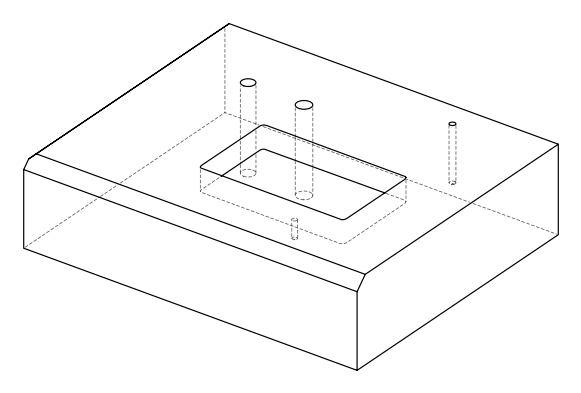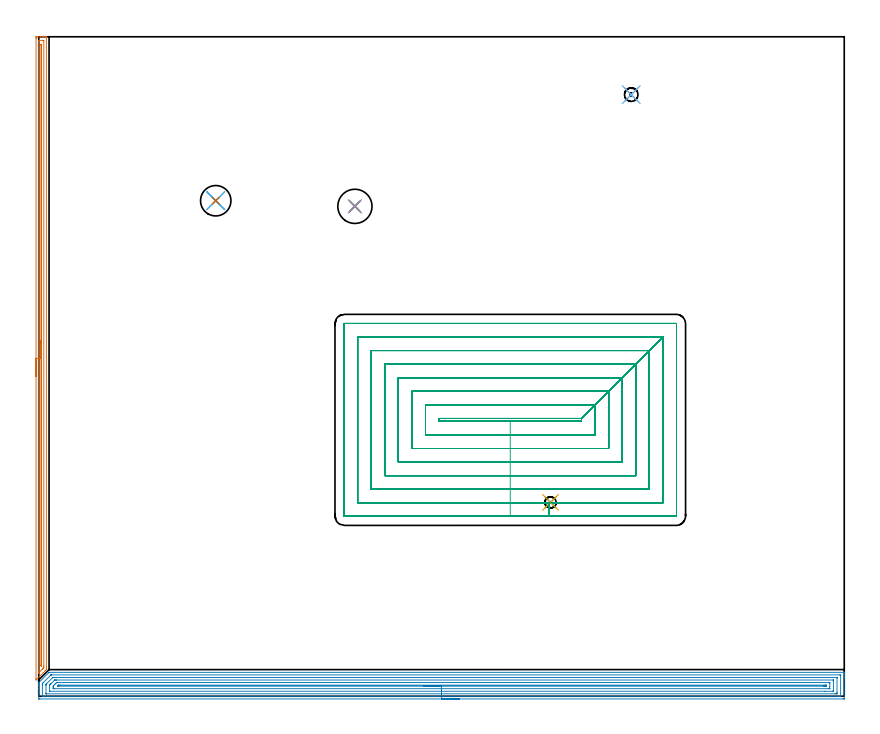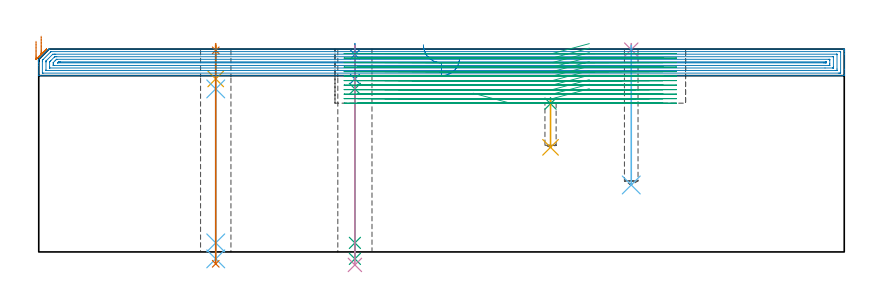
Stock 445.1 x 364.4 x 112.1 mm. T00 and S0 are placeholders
(PLAN: 15 operations, 10 tool changes, 108.2 min)
(1 SPOT_DRILL | STEP1HOLE | NXT0321_9005460120000 | 0.03 min | 3 mm3)
(2 SPOT_DRILL_1 | STEP1HOLE_1 | NXT0321_9005460120000 | 0.05 min | 182 mm3)
(3 SPOT_DRILL_2 | STEP1POCKET | NXT0321_9005460120000 | 0.03 min | 3242 mm3)
(4 SPOT_DRILL_3 | STEP1POCKET_1 | NXT0321_9005460120000 | 0.03 min | 0 mm3)
(5 DRILL_BLIND_HOLE_INTO_CENTER | STEP1HOLE | NXT0301_081 | 0.08 min | 1431 mm3)
(6 GUN_DRILL_THROUGH_HOLE | STEP1HOLE | UGT0307_007 | 0.56 min | 7567 mm3)
(7 DRILL_TO_ENLARGE_THROUGH_HOLE | STEP1HOLE | UGT0301_291 | 0.48 min | 15794 mm3)
(8 DRILL_BLIND_HOLE_INTO_CENTER_1 | STEP1HOLE_1 | NXT0301_081 | 0.08 min | 1271 mm3)
(9 GUN_DRILL_THROUGH_HOLE_1 | STEP1HOLE_1 | UGT0307_007 | 0.57 min | 7566 mm3)
(10 DRILL_TO_ENLARGE_THROUGH_HOLE_1 | STEP1HOLE_1 | UGT0301_257 | 0.49 min | 22371 mm3)
(11 DRILL_BLIND_HOLE_INTO_CENTER_2 | STEP1POCKET | NXT0301_033 | 0.11 min | 724 mm3)
(12 DRILL_BLIND_HOLE_INTO_CENTER_3 | STEP1POCKET_1 | UGT0301_470 | 0.31 min | 3218 mm3)
(13 AREA_MILL | FG_CHAMFER_SURFACE | UGT0205_001 | 8.6 min | 5831 mm3)
(14 AREA_MILL_1 | FG_CHAMFER_SURFACE_1 | UGT0205_001 | 21.51 min | 47950 mm3)
(15 MILL_RECTANGULAR_POCKET | POCKET_RECTANGULAR_STRAIGHT | NXT0201_013 | Follow Part, ap 2.5, ae 75% | 75.25 min | 671508 mm3)
(TOOL NXT0321_9005460120000 | NC Spot Drill, 142deg, 12mm, Carbide, Uncoated | D12 PA142 FL30 Z2)
(TOOL NXT0301_081 | Carbide Drill 11mm [860.1-1100-033A1-MM 2214] | D11 PA140 FL55 Z2)
(TOOL UGT0307_007 | Gun Drill 10 mm | D10 PA130 FL24 Z1)
(TOOL UGT0301_291 | Twist Drill 16.8 mm | D16.8 PA118 FL125 Z2)
(TOOL UGT0301_257 | Twist Drill 18.9 mm | D18.9 PA118 FL135 Z2)
(TOOL NXT0301_033 | Carbide Drill 6.2mm [860.1-0620-031A1-MM 2214] | D6.2 PA140 FL53 Z2)
(TOOL UGT0301_470 | Carbide Drill 7.5 mm | D7.5 PA118 FL76 Z2)
(TOOL UGT0205_001 | Chamfer Mill 20 x 3 x 45 deg. | D20 FL50 Z2)
(TOOL NXT0201_013 | ENDMILL 10mm | D10 FL30 Z4)
(OP 1 SPOT_DRILL)
G17 G21 G94 G90
T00 M6
G54
G17 G0 G90 X97.8 Y273.8 S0 M3
G43 Z122.1 H0
G94 G81 G98 Z111.377 F250. R115.1
G80
M5
M2
(OP 2 SPOT_DRILL_1)
G17 G21 G94 G90
T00 M6
G54
G17 G0 G90 X174.7 Y270.7 S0 M3
G43 Z122.1 H0
G94 G81 G98 Z109.1 F250. R115.1
G80
M5
M2
(OP 3 SPOT_DRILL_2)
G17 G21 G94 G90
T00 M6
G54
G17 G0 G90 X282.8 Y107.1 S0 M3
G43 Z122.1 H0
G94 G81 G98 Z81.933 F250. R85.2
G80
M5
M2
(OP 4 SPOT_DRILL_3)
G17 G21 G94 G90
T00 M6
G54
G17 G0 G90 X327.4 Y332.4 S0 M3
G43 Z122.1 H0
G94 G81 G98 Z111.777 F250. R115.1
G80
M5
M2
(OP 5 DRILL_BLIND_HOLE_INTO_CENTER)
G17 G21 G94 G90
T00 M6
G54
G17 G0 G90 X97.8 Y273.8 S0 M3
G43 Z122.1 H1
G94 G81 G98 Z95.6 F250. R114.1
G80
M5
M2
(OP 6 GUN_DRILL_THROUGH_HOLE)
G17 G21 G94 G90
T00 M6
G54
G17 G0 G90 X97.8 Y273.8 M8
G43 Z122.1 H0
Z108.13
S716 M3
G94 G1 Z90.088 F125. M26
G4 X.084
Z5. F250.
G4 X.084
Z-3.832 F125.
G4 X.084
M5
M9
G0 Z108.13
Z122.1
M2
(OP 7 DRILL_TO_ENLARGE_THROUGH_HOLE)
G17 G21 G94 G90
T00 M6
G54
G17 G0 G90 X97.8 Y273.8 S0 M3
G43 Z122.1 H0
G94 G73 G98 Z-6.547 F250. Q14.831 R114.1
G80
M5
M2
(OP 8 DRILL_BLIND_HOLE_INTO_CENTER_1)
G17 G21 G94 G90
T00 M6
G54
G17 G0 G90 X174.7 Y270.7 S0 M3
G43 Z122.1 H1
G94 G81 G98 Z95.6 F250. R114.1
G80
M5
M2
(OP 9 GUN_DRILL_THROUGH_HOLE_1)
G17 G21 G94 G90
T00 M6
G54
G17 G0 G90 X174.7 Y270.7 M8
G43 Z122.1 H0
Z109.469
S716 M3
G94 G1 Z90.088 F125. M26
G4 X.084
Z5. F250.
G4 X.084
Z-3.832 F125.
G4 X.084
M5
M9
G0 Z109.469
Z122.1
M2
(OP 10 DRILL_TO_ENLARGE_THROUGH_HOLE_1)
G17 G21 G94 G90
T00 M6
G54
G17 G0 G90 X174.7 Y270.7 S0 M3
G43 Z122.1 H0
G94 G73 G98 Z-7.178 F250. Q17.04 R114.1
G80
M5
M2
(OP 11 DRILL_BLIND_HOLE_INTO_CENTER_2)
G17 G21 G94 G90
T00 M6
G54
G17 G0 G90 X282.8 Y107.1 S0 M3
G43 Z122.1 H1
G94 G81 G98 Z57.8 F250. R84.2
G80
M5
M2
(OP 12 DRILL_BLIND_HOLE_INTO_CENTER_3)
G17 G21 G94 G90
T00 M6
G54
G17 G0 G90 X327.4 Y332.4 S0 M3
G43 Z122.1 H0
G94 G81 G98 Z37. F250. R114.1
G80
M5
M2
(OP 13 AREA_MILL)
G17 G21 G94 G90
T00 M6
G54
G17 G0 G90 X-1.5 Y176.7 S1061 M3
G43 Z122.1 H0
Z116.4
G94 G1 Y176.738 Z115.528 F250.
Y176.852 Z114.664
Y177.041 Z113.812
Y177.303 Z112.98
Y177.637 Z112.174
Y178.04 Z111.4
Y178.509 Z110.664
Y179.04 Z109.972
Y179.629 Z109.329
Y180.272 Z108.74
Y180.964 Z108.208
Y181.7 Z107.74
Y182.474 Z107.337
Y183.28 Z107.003
Y184.112 Z106.741
Y184.964 Z106.552
Y185.828 Z106.438
Y186.7 Z106.4
Y363.492
X-1.499 Y363.769 Z106.401
X-1.493 Y364.379 Z106.404
X-1.491 Y364.393 Z106.405
X-0.883 Y364.4 Z107.013
X0.903 Z108.798
X2.322 Z110.219
X2.69 Z110.585
X3.425 Z111.325
X3.693 Z111.592
X4.133 Y364.393 Z112.025
X4.197 Y364.39 Z112.088
X4.2 Y364.216 Z112.1
Y14.997
X4.195 Y14.704 Z112.087
X4.185 Y14.684 Z112.081
X3.603 Y14.103 Z111.502
X-1.166 Y9.333 Z106.733
X-1.33 Y9.169 Z106.567
X-1.469 Y9.035 Z106.429
X-1.494 Y9.017 Z106.404
X-1.499 Y9.035 Z106.399
X-1.5 Y186.7 Z106.4
X-0.086 Z107.814
Y362.076
X-0.084 Y362.172 Z107.816
X-0.079 Y362.363 Z107.821
X-0.075 Y362.392 Z107.825
X-0.068 Y362.394 Z107.832
X-0.042 Y362.397 Z107.858
X0.01 Y362.399 Z107.91
X2.271 Z110.171
X2.69 Y362.395 Z110.59
X2.749 Y362.391 Z110.649
X2.779 Y362.387 Z110.679
X2.785 Y361.98 Z110.685
Y16.69
X2.781 Y15.891 Z110.681
X2.779 Y15.801 Z110.679
X2.767 Y15.729 Z110.667
X2.69 Y15.647 Z110.59
X2.368 Y15.319 Z110.268
X2.047 Y14.997 Z109.947
X0.134 Y13.084 Z108.034
X0.01 Y12.96 Z107.91
X-0.032 Y12.92 Z107.868
X-0.067 Y12.891 Z107.833
X-0.079 Y12.883 Z107.821
X-0.08 Y12.921 Z107.82
X-0.084 Y13.112 Z107.816
X-0.085 Y13.208 Z107.815
X-0.086 Y13.304 Z107.814
Y186.7
X1.328 Z109.228
X1.329 Y359.765 Z109.229
X1.333 Y360.192 Z109.233
X1.335 Y360.234 Z109.235
X1.349 Y360.34 Z109.249
X1.364 Y360.192 Z109.264
X1.371 Y359.766 Z109.271
Y359.723
Y17.212
X1.364 Y16.785 Z109.264
X1.356 Y16.767 Z109.256
X1.347 Y16.756 Z109.247
X1.337 Y16.748 Z109.237
X1.333 Y16.766 Z109.233
X1.331 Y16.785 Z109.231
X1.329 Y16.829 Z109.229
X1.328 Y186.7 Z109.228
Y187.572 Z109.266
Y188.437 Z109.38
Y189.288 Z109.569
Y190.12 Z109.831
Y190.926 Z110.165
Y191.7 Z110.568
Y192.436 Z111.037
Y193.128 Z111.568
Y193.771 Z112.157
Y194.36 Z112.801
Y194.892 Z113.493
Y195.36 Z114.228
Y195.763 Z115.002
Y196.097 Z115.808
Y196.359 Z116.64
Y196.548 Z117.492
Y196.662 Z118.357
Y196.7 Z119.228
G0 Z122.1
M5
M2
(OP 14 AREA_MILL_1)
G17 G21 G94 G90
T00 M6
G54
G17 G0 G90 X232.55 Y-1.5 S1061 M3
G43 Z122.1 H0
Z107.4
G94 G1 X232.512 Z106.528 F250.
X232.398 Z105.664
X232.209 Z104.812
X231.947 Z103.98
X231.613 Z103.174
X231.21 Z102.4
X230.741 Z101.664
X230.21 Z100.972
X229.621 Z100.329
X228.978 Z99.74
X228.286 Z99.208
X227.55 Z98.74
X226.776 Z98.337
X225.97 Z98.003
X225.138 Z97.741
X224.286 Z97.552
X223.421 Z97.438
X222.55 Z97.4
X0.614
X0.077 Y-1.494 Z97.404
X0.01 Y-1.492 Z97.406
X0. Y-1.419 Z97.479
Y4.101 Z102.996
Y5.521 Z104.417
Y5.85 Z104.745
Y6.508 Z105.407
Y7.162 Z106.061
X0.001 Y7.271 Z106.171
X0.01 Y7.508 Z106.404
X0.241 Y7.742 Z106.64
X5.556 Y13.056 Z111.955
X5.694 Y13.195 Z112.091
X5.973 Y13.2 Z112.1
X444.932
X445.09 Y13.197 Z112.088
X445.097 Y13.069 Z111.962
X445.1 Y12.934 Z111.833
Y12.629 Z111.529
Y11.971 Z110.866
Y10.768 Z109.665
Y10.222 Z109.116
Y2.051 Z100.948
Y-1.146 Z97.751
X445.096 Y-1.423 Z97.475
X445.09 Y-1.492 Z97.405
X445.018 Y-1.499 Z97.399
X444.486 Y-1.5 Z97.4
X222.55
Y-0.086 Z98.814
X2.401 Y-0.085 Z98.815
X2.209 Y-0.084 Z98.816
X2.052 Y-0.081 Z98.819
X2.019 Y-0.079 Z98.821
X2.01 Y-0.062 Z98.838
X2.007 Y-0.033 Z98.867
X2.001 Y0.12 Z99.02
X2. Y6.242 Z105.142
X2.002 Y6.724 Z105.624
X2.006 Y6.921 Z105.821
X2.01 Y7.018 Z105.918
X2.019 Y7.057 Z105.957
X2.038 Y7.079 Z105.979
X2.401 Y7.451 Z106.351
X2.475 Y7.526 Z106.426
X6.453 Y11.502 Z110.402
X6.591 Y11.638 Z110.538
X6.705 Y11.747 Z110.647
X6.74 Y11.778 Z110.678
X6.779 Y11.78 Z110.68
X6.866 Y11.783 Z110.683
X7.057 Y11.785 Z110.685
X442.699
X442.891 Y11.784 Z110.684
X443.048 Y11.78 Z110.68
X443.081 Y11.779 Z110.679
X443.09 Y11.762 Z110.662
X443.093 Y11.733 Z110.633
X443.099 Y11.58 Z110.48
Y0.211 Z99.111
X443.096 Y0.08 Z98.98
X443.09 Y-0.024 Z98.876
X443.086 Y-0.079 Z98.821
X443.05 Y-0.08 Z98.82
X442.699 Y-0.084 Z98.816
X442.509 Y-0.085 Z98.815
X441.806 Y-0.086 Z98.814
X222.55
Y1.328 Z100.228
X4.338 Y1.329 Z100.229
X4.187 Y1.331 Z100.231
X4.036 Y1.335 Z100.235
X4.009 Y1.341 Z100.241
X4.005 Y1.368 Z100.268
X4.002 Y1.417 Z100.317
X4. Y1.477 Z100.377
Y1.661 Z100.561
Y6.033 Z104.933
X4.002 Y6.379 Z105.279
X4.007 Y6.551 Z105.451
X4.01 Y6.593 Z105.493
X4.041 Y6.631 Z105.531
X4.125 Y6.724 Z105.624
X7.623 Y10.222 Z109.122
X7.691 Y10.289 Z109.189
X7.759 Y10.353 Z109.253
X8.503 Y10.369 Z109.269
X8.652 Y10.37 Z109.27
X9.393 Y10.371 Z109.271
X440.762
X440.913 Y10.369 Z109.269
X441.064 Y10.364 Z109.264
X441.091 Y10.359 Z109.259
X441.095 Y10.332 Z109.232
X441.098 Y10.283 Z109.183
X441.1 Y10.222 Z109.122
Y10.039 Z108.939
Y2.169 Z101.069
X441.097 Y1.477 Z100.377
X441.094 Y1.386 Z100.286
X441.09 Y1.345 Z100.245
X441.059 Y1.334 Z100.234
X440.913 Y1.332 Z100.232
X440.172 Y1.329 Z100.229
X222.55 Y1.328 Z100.228
Y2.743 Z101.643
X6.137
X6.085 Y2.744 Z101.644
X6.03 Y2.747 Z101.647
X6.016 Y2.749 Z101.649
X6.01 Y2.761 Z101.661
X6.007 Y2.808 Z101.708
X6. Y3.2 Z102.1
X6.001 Y5.85 Z104.75
X6.01 Y6.062 Z104.962
X6.022 Y6.161 Z105.061
X6.088 Y6.231 Z105.131
X6.278 Y6.426 Z105.326
X6.573 Y6.724 Z105.624
X6.718 Y6.87 Z105.77
X8.652 Y8.802 Z107.702
X8.768 Y8.911 Z107.811
X8.808 Y8.948 Z107.848
X8.853 Y8.95 Z107.85
X9.054 Y8.954 Z107.854
X9.545 Y8.957 Z107.857
X9.945
X438.963
X439.015 Y8.956 Z107.856
X439.07 Y8.953 Z107.853
X439.084 Y8.951 Z107.851
X439.09 Y8.939 Z107.839
X439.093 Y8.892 Z107.792
X439.1 Y8.5 Z107.4
Y3.226 Z102.126
X439.092 Y2.803 Z101.703
X439.09 Y2.756 Z101.656
X439.023 Y2.75 Z101.65
X438.893 Y2.746 Z101.646
X438.727 Y2.744 Z101.644
X434.471 Y2.743 Z101.643
X222.55
Y4.157 Z103.057
X8.595
X8.221 Y4.159 Z103.059
X8.034 Y4.162 Z103.062
X8.016 Y4.163 Z103.063
X8.01 Y4.172 Z103.072
X8.005 Y4.206 Z103.106
X8.002 Y4.256 Z103.156
X8. Y4.74 Z103.64
Y4.975 Z103.875
X8.001 Y5.613 Z104.513
X8.006 Y5.673 Z104.573
X8.01 Y5.7 Z104.6
X8.027 Y5.72 Z104.62
X8.151 Y5.85 Z104.75
X9.022 Y6.724 Z105.624
X9.545 Y7.247 Z106.147
X9.725 Y7.424 Z106.324
X9.83 Y7.523 Z106.423
X9.845 Y7.534 Z106.434
X9.865 Y7.538 Z106.438
X9.916 Y7.541 Z106.441
X10.021 Y7.542 Z106.442
X436.505 Y7.543 Z106.443
X436.879 Y7.541 Z106.441
X437.066 Y7.538 Z106.438
X437.084 Y7.536 Z106.436
X437.09 Y7.528 Z106.428
X437.095 Y7.494 Z106.394
X437.098 Y7.444 Z106.344
X437.1 Y6.96 Z105.86
Y5.211 Z104.111
Y4.337 Z103.237
X437.097 Y4.246 Z103.146
X437.093 Y4.19 Z103.09
X437.09 Y4.164 Z103.064
X437.073 Y4.163 Z103.063
X436.866 Y4.16 Z103.06
X436.448 Y4.157 Z103.057
X436.391
X222.55
Y5.571 Z104.471
X10.723 Y5.572 Z104.472
X10.52 Y5.573 Z104.473
X10.439 Y5.576 Z104.476
X10.34 Y5.58 Z104.48
X10.394 Y5.641 Z104.541
X10.439 Y5.69 Z104.59
X10.519 Y5.771 Z104.671
X10.599 Y5.85 Z104.75
X10.845 Y6.088 Z104.988
X10.881 Y6.122 Z105.022
X10.952 Y6.125 Z105.025
X11.049 Y6.127 Z105.027
X11.332 Y6.128 Z105.028
X11.94 Y6.129 Z105.029
X434.661
X434.946 Y6.128 Z105.028
X435.027 Y6.126 Z105.026
X435.075 Y6.122 Z105.022
X435.09 Y6.12 Z105.02
X435.092 Y6.107 Z105.007
X435.097 Y5.993 Z104.893
Y5.85 Z104.75
X435.092 Y5.636 Z104.536
X435.09 Y5.587 Z104.487
X435.04 Y5.578 Z104.478
X434.942 Y5.575 Z104.475
X434.661 Y5.573 Z104.473
X434.053 Y5.571 Z104.471
X433.768
X222.55
X221.678 Z104.509
X220.813 Z104.623
X219.962 Z104.812
X219.13 Z105.074
X218.324 Z105.408
X217.55 Z105.811
X216.814 Z106.28
X216.122 Z106.811
X215.479 Z107.4
X214.889 Z108.043
X214.358 Z108.735
X213.89 Z109.471
X213.487 Z110.245
X213.153 Z111.051
X212.891 Z111.883
X212.702 Z112.735
X212.588 Z113.6
X212.55 Z114.471
G0 Z122.1
M5
M2
(OP 15 MILL_RECTANGULAR_POCKET)
G17 G21 G94 G90
T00 M6
G54
G17 G0 G90 X304.253 Y106.9 S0 M3
G43 Z122.1 H0
Z115.1
G94 G1 X283.758 Z109.608 F250.
X344.9 F500.
Y198.5
X299.9 Y153.5
X221.2
Y151.9
X299.9
Y153.5
X307.4 Y161.
X213.7
Y144.4
X307.4
Y161.
X314.9 Y168.5
X206.2
Y136.9
X314.9
Y168.5
X322.4 Y176.
X198.7
Y129.4
X322.4
Y176.
X329.9 Y183.5
X191.2
Y121.9
X329.9
Y183.5
X337.4 Y191.
X183.7
Y114.4
X337.4
Y191.
X344.9 Y198.5
X176.2
Y106.9
X281.836
Y99.4
X352.2
G3 X352.4 Y99.6 R0.2
G1 Y205.8
G3 X352.2 Y206. R0.2
G1 X168.9
G3 X168.7 Y205.8 R0.2
G1 Y99.6
G3 X168.9 Y99.4 R0.2
G1 X281.836
X282.836
G0 X304.253 Y106.9 Z112.608
G1 X283.758 Z107.117 F250.
X344.9 F500.
Y198.5
X299.9 Y153.5
X221.2
Y151.9
X299.9
Y153.5
X307.4 Y161.
X213.7
Y144.4
X307.4
Y161.
X314.9 Y168.5
X206.2
Y136.9
X314.9
Y168.5
X322.4 Y176.
X198.7
Y129.4
X322.4
Y176.
X329.9 Y183.5
X191.2
Y121.9
X329.9
Y183.5
X337.4 Y191.
X183.7
Y114.4
X337.4
Y191.
X344.9 Y198.5
X176.2
Y106.9
X281.836
Y99.4
X352.2
G3 X352.4 Y99.6 R0.2
G1 Y205.8
G3 X352.2 Y206. R0.2
G1 X168.9
G3 X168.7 Y205.8 R0.2
G1 Y99.6
G3 X168.9 Y99.4 R0.2
G1 X281.836
X282.836
G0 X304.253 Y106.9 Z110.117
G1 X283.758 Z104.625 F250.
X344.9 F500.
Y198.5
X299.9 Y153.5
X221.2
Y151.9
X299.9
Y153.5
X307.4 Y161.
X213.7
Y144.4
X307.4
Y161.
X314.9 Y168.5
X206.2
Y136.9
X314.9
Y168.5
X322.4 Y176.
X198.7
Y129.4
X322.4
Y176.
X329.9 Y183.5
X191.2
Y121.9
X329.9
Y183.5
X337.4 Y191.
X183.7
Y114.4
X337.4
Y191.
X344.9 Y198.5
X176.2
Y106.9
X281.836
Y99.4
X352.2
G3 X352.4 Y99.6 R0.2
G1 Y205.8
G3 X352.2 Y206. R0.2
G1 X168.9
G3 X168.7 Y205.8 R0.2
G1 Y99.6
G3 X168.9 Y99.4 R0.2
G1 X281.836
X282.836
G0 X304.253 Y106.9 Z107.625
G1 X283.758 Z102.133 F250.
X344.9 F500.
Y198.5
X299.9 Y153.5
X221.2
Y151.9
X299.9
Y153.5
X307.4 Y161.
X213.7
Y144.4
X307.4
Y161.
X314.9 Y168.5
X206.2
Y136.9
X314.9
Y168.5
X322.4 Y176.
X198.7
Y129.4
X322.4
Y176.
X329.9 Y183.5
X191.2
Y121.9
X329.9
Y183.5
X337.4 Y191.
X183.7
Y114.4
X337.4
Y191.
X344.9 Y198.5
X176.2
Y106.9
X281.836
Y99.4
X352.2
G3 X352.4 Y99.6 R0.2
G1 Y205.8
G3 X352.2 Y206. R0.2
G1 X168.9
G3 X168.7 Y205.8 R0.2
G1 Y99.6
G3 X168.9 Y99.4 R0.2
G1 X281.836
X282.836
G0 X304.253 Y106.9 Z105.133
G1 X283.758 Z99.642 F250.
X344.9 F500.
Y198.5
X299.9 Y153.5
X221.2
Y151.9
X299.9
Y153.5
X307.4 Y161.
X213.7
Y144.4
X307.4
Y161.
X314.9 Y168.5
X206.2
Y136.9
X314.9
Y168.5
X322.4 Y176.
X198.7
Y129.4
X322.4
Y176.
X329.9 Y183.5
X191.2
Y121.9
X329.9
Y183.5
X337.4 Y191.
X183.7
Y114.4
X337.4
Y191.
X344.9 Y198.5
X176.2
Y106.9
X281.836
Y99.4
X352.2
G3 X352.4 Y99.6 R0.2
G1 Y205.8
G3 X352.2 Y206. R0.2
G1 X168.9
G3 X168.7 Y205.8 R0.2
G1 Y99.6
G3 X168.9 Y99.4 R0.2
G1 X281.836
X282.836
G0 X304.253 Y106.9 Z102.642
G1 X283.758 Z97.15 F250.
X344.9 F500.
Y198.5
X299.9 Y153.5
X221.2
Y151.9
X299.9
Y153.5
X307.4 Y161.
X213.7
Y144.4
X307.4
Y161.
X314.9 Y168.5
X206.2
Y136.9
X314.9
Y168.5
X322.4 Y176.
X198.7
Y129.4
X322.4
Y176.
X329.9 Y183.5
X191.2
Y121.9
X329.9
Y183.5
X337.4 Y191.
X183.7
Y114.4
X337.4
Y191.
X344.9 Y198.5
X176.2
Y106.9
X281.836
Y99.4
X352.2
G3 X352.4 Y99.6 R0.2
G1 Y205.8
G3 X352.2 Y206. R0.2
G1 X168.9
G3 X168.7 Y205.8 R0.2
G1 Y99.6
G3 X168.9 Y99.4 R0.2
G1 X281.836
X282.836
G0 X304.253 Y106.9 Z100.15
G1 X283.758 Z94.658 F250.
X344.9 F500.
Y198.5
X299.9 Y153.5
X221.2
Y151.9
X299.9
Y153.5
X307.4 Y161.
X213.7
Y144.4
X307.4
Y161.
X314.9 Y168.5
X206.2
Y136.9
X314.9
Y168.5
X322.4 Y176.
X198.7
Y129.4
X322.4
Y176.
X329.9 Y183.5
X191.2
Y121.9
X329.9
Y183.5
X337.4 Y191.
X183.7
Y114.4
X337.4
Y191.
X344.9 Y198.5
X176.2
Y106.9
X281.836
Y99.4
X352.2
G3 X352.4 Y99.6 R0.2
G1 Y205.8
G3 X352.2 Y206. R0.2
G1 X168.9
G3 X168.7 Y205.8 R0.2
G1 Y99.6
G3 X168.9 Y99.4 R0.2
G1 X281.836
X282.836
G0 X304.253 Y106.9 Z97.658
G1 X283.758 Z92.167 F250.
X344.9 F500.
Y198.5
X299.9 Y153.5
X221.2
Y151.9
X299.9
Y153.5
X307.4 Y161.
X213.7
Y144.4
X307.4
Y161.
X314.9 Y168.5
X206.2
Y136.9
X314.9
Y168.5
X322.4 Y176.
X198.7
Y129.4
X322.4
Y176.
X329.9 Y183.5
X191.2
Y121.9
X329.9
Y183.5
X337.4 Y191.
X183.7
Y114.4
X337.4
Y191.
X344.9 Y198.5
X176.2
Y106.9
X281.836
Y99.4
X352.2
G3 X352.4 Y99.6 R0.2
G1 Y205.8
G3 X352.2 Y206. R0.2
G1 X168.9
G3 X168.7 Y205.8 R0.2
G1 Y99.6
G3 X168.9 Y99.4 R0.2
G1 X281.836
X282.836
G0 X304.253 Y106.9 Z95.167
G1 X283.758 Z89.675 F250.
X344.9 F500.
Y198.5
X299.9 Y153.5
X221.2
Y151.9
X299.9
Y153.5
X307.4 Y161.
X213.7
Y144.4
X307.4
Y161.
X314.9 Y168.5
X206.2
Y136.9
X314.9
Y168.5
X322.4 Y176.
X198.7
Y129.4
X322.4
Y176.
X329.9 Y183.5
X191.2
Y121.9
X329.9
Y183.5
X337.4 Y191.
X183.7
Y114.4
X337.4
Y191.
X344.9 Y198.5
X176.2
Y106.9
X281.836
Y99.4
X352.2
G3 X352.4 Y99.6 R0.2
G1 Y205.8
G3 X352.2 Y206. R0.2
G1 X168.9
G3 X168.7 Y205.8 R0.2
G1 Y99.6
G3 X168.9 Y99.4 R0.2
G1 X281.836
X282.836
G0 X304.253 Y106.9 Z92.675
G1 X283.758 Z87.183 F250.
X344.9 F500.
Y198.5
X299.9 Y153.5
X221.2
Y151.9
X299.9
Y153.5
X307.4 Y161.
X213.7
Y144.4
X307.4
Y161.
X314.9 Y168.5
X206.2
Y136.9
X314.9
Y168.5
X322.4 Y176.
X198.7
Y129.4
X322.4
Y176.
X329.9 Y183.5
X191.2
Y121.9
X329.9
Y183.5
X337.4 Y191.
X183.7
Y114.4
X337.4
Y191.
X344.9 Y198.5
X176.2
Y106.9
X281.836
Y99.4
X352.2
G3 X352.4 Y99.6 R0.2
G1 Y205.8
G3 X352.2 Y206. R0.2
G1 X168.9
G3 X168.7 Y205.8 R0.2
G1 Y99.6
G3 X168.9 Y99.4 R0.2
G1 X281.836
X282.836
G0 X304.253 Y106.9 Z90.183
G1 X283.758 Z84.692 F250.
X344.9 F500.
Y198.5
X299.9 Y153.5
X221.2
Y151.9
X299.9
Y153.5
X307.4 Y161.
X213.7
Y144.4
X307.4
Y161.
X314.9 Y168.5
X206.2
Y136.9
X314.9
Y168.5
X322.4 Y176.
X198.7
Y129.4
X322.4
Y176.
X329.9 Y183.5
X191.2
Y121.9
X329.9
Y183.5
X337.4 Y191.
X183.7
Y114.4
X337.4
Y191.
X344.9 Y198.5
X176.2
Y106.9
X281.836
Y99.4
X352.2
G3 X352.4 Y99.6 R0.2
G1 Y205.8
G3 X352.2 Y206. R0.2
G1 X168.9
G3 X168.7 Y205.8 R0.2
G1 Y99.6
G3 X168.9 Y99.4 R0.2
G1 X281.836
X282.836
G0 X240.055 Y151.9 Z87.692
G1 X260.55 Z82.2 F250.
X299.9 F500.
Y153.5
X221.2
Y151.9
X260.55
Y144.4
X307.4
Y161.
X213.7
Y144.4
X260.55
Y136.9
X314.9
Y168.5
X206.2
Y136.9
X260.55
Y129.4
X322.4
Y176.
X198.7
Y129.4
X260.55
Y121.9
X329.9
Y183.5
X191.2
Y121.9
X260.55
Y114.4
X337.4
Y191.
X183.7
Y114.4
X260.55
Y106.9
X344.9
Y198.5
X176.2
Y106.9
X260.55
Y99.4
X352.2
G3 X352.4 Y99.6 R0.2
G1 Y205.8
G3 X352.2 Y206. R0.2
G1 X168.9
G3 X168.7 Y205.8 R0.2
G1 Y99.6
G3 X168.9 Y99.4 R0.2
G1 X260.55
X261.55
G0 Z122.1
M5
M2
